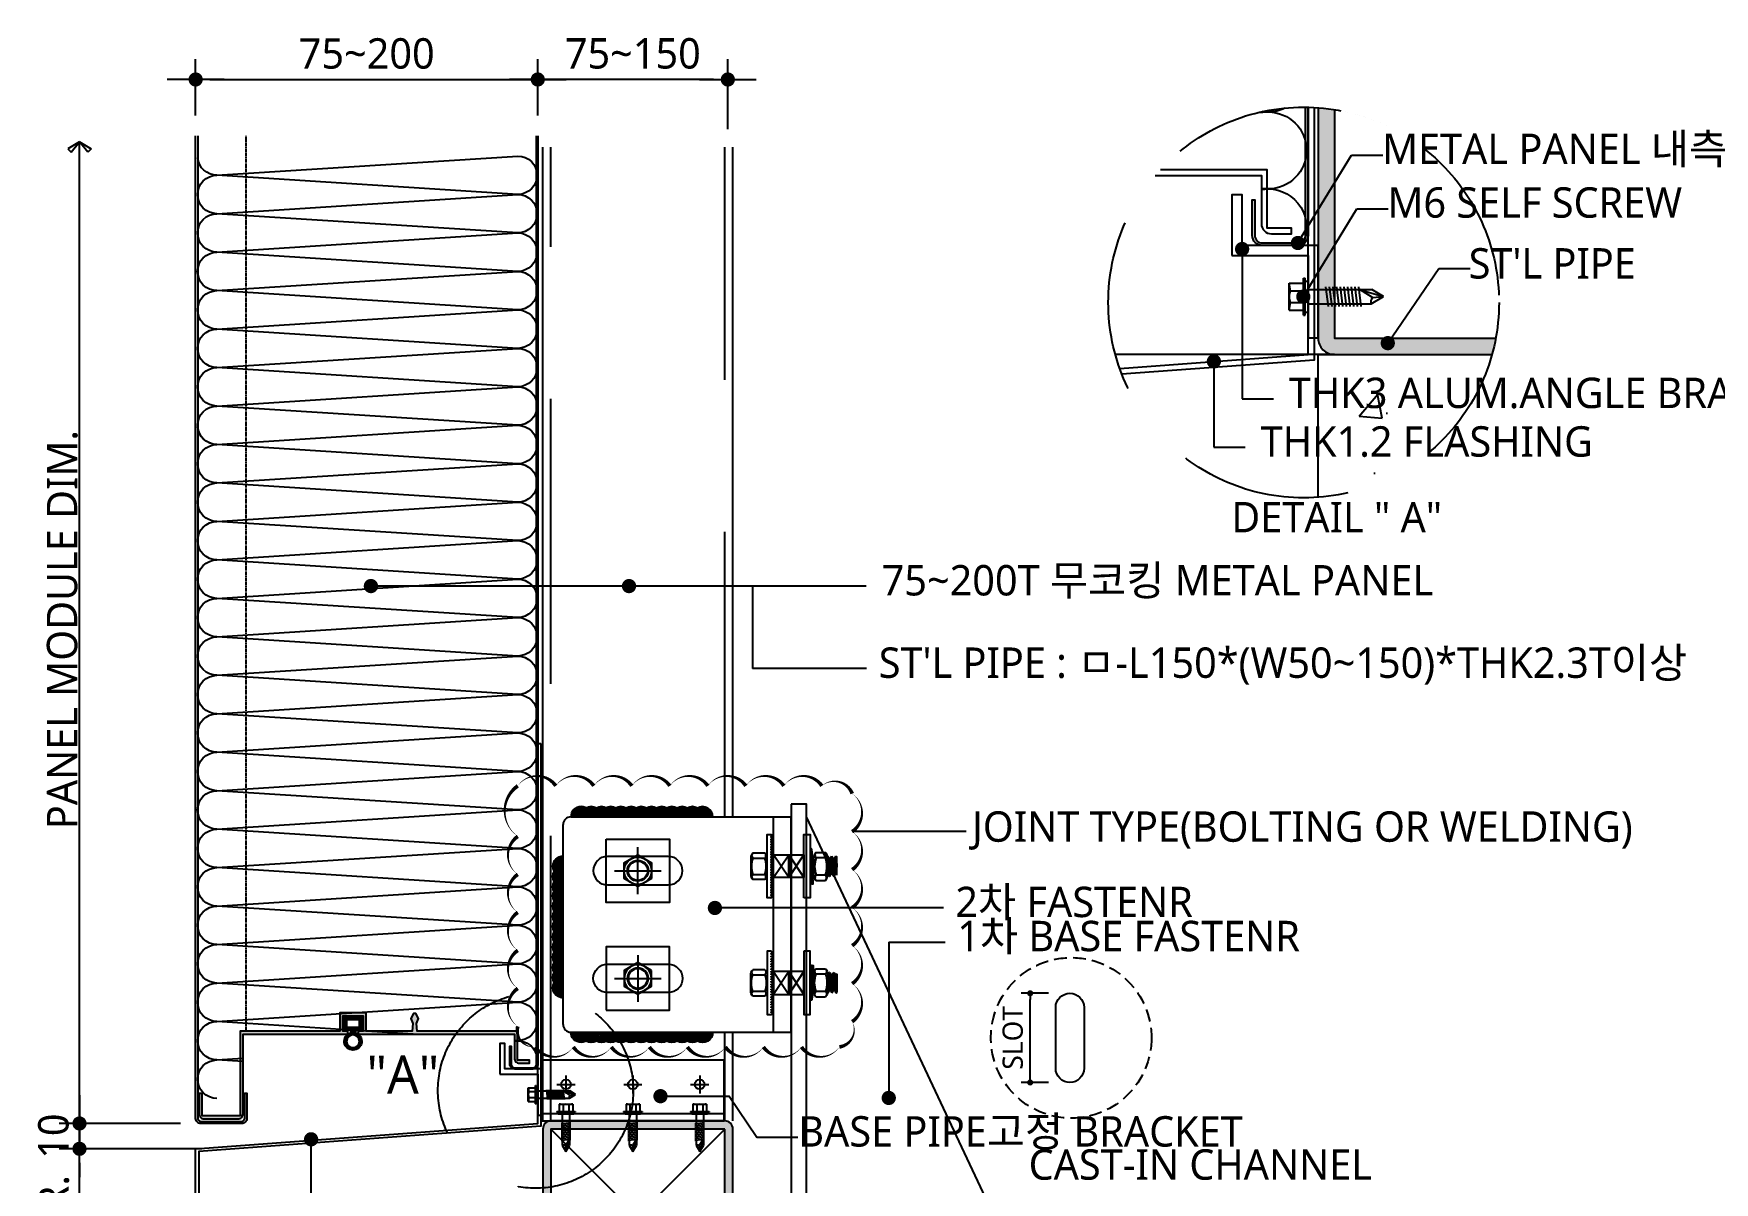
# Model space of a CAD drawing. Header units: millimetres. Extents: x -1365 to 31821, y 84 to 2865.
# Drawn here: x 5357 to 6020, y 367 to 821 of the extents above; entities that cross this region are included whole.
import ezdxf

# ---------------------------------------------------------------- set-up
doc = ezdxf.new("R2010")
doc.units = ezdxf.units.MM
doc.header["$LTSCALE"] = 10
for name, pattern in [('2017.06.22  K-TOP METAL PANEL SHAPE(수정)$0$HID', [0.345, 0.225, -0.12]), ('H1', [0.28125, 0.1875, -0.09375]), ('HID', [0.375, 0.25, -0.125])]:
    doc.linetypes.add(name, pattern=pattern)
doc.layers.get('DEFPOINTS').update_dxf_attribs({"color": 137})
for name, color, linetype in [('1차화스너', 52, 'Continuous'), ('2차화스너', 133, 'Continuous'), ('DIM', 7, 'Continuous'), ('FLASHING', 5, 'Continuous'), ('steel', 3, 'Continuous'), ('SYM-LEAD', 6, 'Continuous'), ('TEXT', 3, 'Continuous'), ('볼트', 1, 'Continuous'), ('브라켓', 40, 'Continuous'), ('스피드블록메탈 100', 2, 'Continuous'), ('스피드블록메탈 135', 2, 'Continuous')]:
    doc.layers.add(name, color=color, linetype=linetype)
doc.styles.add('form$0$맑은고딕', font='malgun.ttf')
doc.styles.add('ROMANC', font='malgun.ttf', dxfattribs={"height": 8})
doc.styles.add('맑은고딕', font='malgun.ttf')
doc.styles.add('스타일1', font='malgun.ttf')
doc.dimstyles.new('GAUN-8', dxfattribs={"dimscale": 8, "dimtxt": 1.5, "dimasz": 0.7, "dimexe": 1, "dimexo": 1, "dimgap": 0.5, "dimtad": 1, "dimdec": 0, "dimzin": 1, "dimdsep": 46, "dimlunit": 6, "dimtxsty": '맑은고딕', "dimblk": 'CJDOT', "dimcen": 0.09, "dimdle": 1, "dimclrd": 256, "dimclre": 256, "dimclrt": 3, "dimadec": 0, "dimazin": 0, "dimtfac": 1, "dimtdec": 0, "dimtix": 1, "dimtmove": 2, "dimatfit": 3, "dimfxl": 1, "dimtolj": 1, "dimtzin": 1, "dimarcsym": 0})
doc.dimstyles.new('KST-SHAPE_0.5', dxfattribs={"dimscale": 12, "dimtxt": 8, "dimasz": 0.2, "dimexe": 0.3, "dimexo": 0.7, "dimgap": 0.23, "dimtad": 1, "dimdec": 0, "dimlunit": 6, "dimtxsty": 'ROMANC', "dimblk": 'DOT', "dimcen": 2.5, "dimclrd": 11, "dimclre": 11, "dimclrt": 2, "dimadec": 0, "dimazin": 0, "dimtfac": 1, "dimtdec": 0, "dimtix": 1, "dimtmove": 2, "dimatfit": 3, "dimldrblk": 'DOT', "dimfxl": 1, "dimarcsym": 0})

# ---------------------------------------------------------------- blocks, each defined once
blk = doc.blocks.new('A$C30AC2A5A')
h = blk.add_hatch(color=252)
h.dxf.hatch_style = 1
edge = h.paths.add_edge_path()
edge.add_line((-133.7, 44.83), (-134.2, 44.83))
edge.add_line((-134.2, 44.83), (-134.2, -206.52))
edge.add_arc((-132.2, -206.52), 2, 180, 270)
edge.add_line((-132.2, -208.52), (-125.2, -208.52))
edge.add_arc((-125.2, -206.52), 2, 270, 360)
edge.add_line((-123.2, -206.52), (-123.2, -199.52))
edge.add_line((-123.2, -199.52), (-123.7, -199.52))
edge.add_line((-123.7, -199.52), (-123.7, -206.52))
edge.add_arc((-125.2, -206.52), 1.5, -90, 0, ccw=False)
edge.add_line((-125.2, -208.02), (-132.2, -208.02))
edge.add_arc((-132.2, -206.52), 1.5, 180, 270, ccw=False)
edge.add_line((-133.7, -206.52), (-133.7, 44.83))
h = blk.add_hatch(color=254)
h.dxf.hatch_style = 1
edge = h.paths.add_edge_path()
edge.add_line((0.8, 44.83), (0, 44.83))
edge.add_line((0, 44.83), (0, -227.71))
edge.add_arc((-1.5, -227.71), 1.5, -90, 0, ccw=False)
edge.add_line((-1.5, -229.21), (-17.1, -229.21))
edge.add_arc((-17.1, -227.71), 1.5, 180, 270, ccw=False)
edge.add_line((-18.6, -227.71), (-18.6, -218.01))
edge.add_line((-18.6, -218.01), (-19.4, -218.01))
edge.add_line((-19.4, -218.01), (-19.4, -228.01))
edge.add_arc((-17.4, -228.01), 2, 180, 270)
edge.add_line((-17.4, -230.01), (-1.2, -230.01))
edge.add_arc((-1.2, -228.01), 2, 270, 360)
edge.add_line((0.8, -228.01), (0.8, 44.83))
h = blk.add_hatch(color=254)
h.dxf.hatch_style = 1
edge = h.paths.add_edge_path()
edge.add_line((-86.35, -190.56), (-87.1, -188.56))
edge.add_line((-87.1, -188.56), (-86.1, -186.56))
edge.add_line((-86.1, -186.56), (-85.1, -186.56))
edge.add_line((-85.1, -186.56), (-84.1, -188.56))
edge.add_line((-84.1, -188.56), (-84.85, -190.56))
edge.add_line((-84.85, -190.56), (-84.59, -193.56))
edge.add_line((-84.59, -193.56), (-66.44, -193.56))
edge.add_line((-66.44, -193.56), (-66.44, -186.41))
edge.add_line((-66.44, -186.41), (-56.14, -186.41))
edge.add_line((-56.14, -186.41), (-56.14, -193.56))
edge.add_line((-56.14, -193.56), (-16.75, -193.56))
edge.add_line((-16.75, -193.56), (-16.75, -227.06))
edge.add_line((-16.75, -227.06), (-1.75, -227.06))
edge.add_line((-1.75, -227.06), (-1.75, -218.21))
edge.add_line((-1.75, -218.21), (-0.6, -218.21))
edge.add_line((-0.6, -218.21), (-0.6, -226.21))
edge.add_arc((-2.6, -226.21), 2, -90, 0, ccw=False)
edge.add_line((-2.6, -228.21), (-15.9, -228.21))
edge.add_arc((-15.9, -226.21), 2, 180, 270, ccw=False)
edge.add_line((-17.9, -226.21), (-17.9, -194.71))
edge.add_line((-17.9, -194.71), (-59.29, -194.71))
edge.add_line((-59.29, -194.71), (-59.29, -193.56))
edge.add_line((-59.29, -193.56), (-57.29, -193.56))
edge.add_line((-57.29, -193.56), (-57.29, -187.56))
edge.add_line((-57.29, -187.56), (-65.29, -187.56))
edge.add_line((-65.29, -187.56), (-65.29, -193.56))
edge.add_line((-65.29, -193.56), (-63.29, -193.56))
edge.add_line((-63.29, -193.56), (-63.29, -194.71))
edge.add_line((-63.29, -194.71), (-125, -194.71))
edge.add_line((-125, -194.71), (-125, -204.21))
edge.add_arc((-127, -204.21), 2, -90, 0, ccw=False)
edge.add_line((-127, -206.21), (-130.91, -206.21))
edge.add_line((-130.91, -206.21), (-130.91, -205.06))
edge.add_line((-130.91, -205.06), (-126.15, -205.06))
edge.add_line((-126.15, -205.06), (-126.15, -193.56))
edge.add_line((-126.15, -193.56), (-86.59, -193.56))
edge.add_line((-86.59, -193.56), (-86.35, -190.56))
at = {"layer": '스피드블록메탈 135'}
h = blk.add_hatch(dxfattribs=at)
h.set_pattern_fill('ANSI31', color=253, scale=0.1)
h.set_pattern_definition([(45, (-1283687.27715, 361817.4267), (-0.22450640303, 0.22450640303), [])])
h.paths.add_polyline_path([(-57.79, -188.06), (-57.79, -193.06), (-60.29, -193.06), (-60.29, -194.21, -0.079792), (-59.29, -194.69), (-59.29, -194.71), (-59.26, -194.71, -3.125577), (-63.33, -194.71), (-63.29, -194.71), (-63.29, -194.69, -0.079792), (-62.29, -194.21), (-62.29, -193.06), (-64.79, -193.06), (-64.79, -188.06)])
h.paths.add_polyline_path([(-61.29, -200.06, 1), (-61.29, -195.06, 1)], flags=16)
h.paths.add_polyline_path([(-58.79, -192.06), (-58.79, -189.06), (-63.79, -189.06), (-63.79, -192.06)], flags=16)
at = {"color": 251, "ltscale": 0.01}
for points in [[(-7.59, 129.04, 1), (-7.59, 144.22), (-126.33, 151.81, 1), (-126.33, 136.63), (-7.59, 144.22)], [(-7.59, 129.04, 1), (-7.59, 144.22), (-126.33, 151.81, 1), (-126.33, 136.63), (-7.59, 144.22)], [(-7.59, 129.04, 1), (-7.59, 144.22), (-126.33, 151.81, 1), (-126.33, 136.63), (-7.59, 144.22)], [(-7.59, 144.22, 0.386991), (-0.03, 151.1, 0.386991)], [(-7.59, 113.86, 1), (-7.59, 129.04), (-126.33, 136.63, 1), (-126.33, 121.45), (-7.59, 129.04)], [(-7.59, 98.67, 1), (-7.59, 113.86), (-126.33, 121.45, 1), (-126.33, 106.27), (-7.59, 113.86)], [(-7.59, 83.49, 1), (-7.59, 98.67), (-126.33, 106.27, 1), (-126.33, 91.08), (-7.59, 98.67)], [(-7.59, 83.49, 1), (-7.59, 98.67), (-126.33, 106.27, 1), (-126.33, 91.08), (-7.59, 98.67)], [(-7.59, 83.49, 1), (-7.59, 98.67), (-126.33, 106.27, 1), (-126.33, 91.08), (-7.59, 98.67)], [(-7.59, 68.31, 1), (-7.59, 83.49), (-126.33, 91.08, 1), (-126.33, 75.9), (-7.59, 83.49)], [(-7.59, 53.13, 1), (-7.59, 68.31), (-126.33, 75.9, 1), (-126.33, 60.72), (-7.59, 68.31)], [(-7.59, 53.13, 1), (-7.59, 68.31), (-126.33, 75.9, 1), (-126.33, 60.72), (-7.59, 68.31)], [(-7.59, 37.95, 1), (-7.59, 53.13), (-126.33, 60.72, 1), (-126.33, 45.54), (-7.59, 53.13)], [(-7.59, 37.95, 1), (-7.59, 53.13), (-126.33, 60.72, 1), (-126.33, 45.54), (-7.59, 53.13)], [(-7.59, 22.77, 1), (-7.59, 37.95), (-126.33, 45.54, 1), (-126.33, 30.36), (-7.59, 37.95)], [(-7.59, 22.77, 1), (-7.59, 37.95), (-126.33, 45.54, 1), (-126.33, 30.36), (-7.59, 37.95)], [(-7.59, 22.77, 1), (-7.59, 37.95), (-126.33, 45.54, 1), (-126.33, 30.36), (-7.59, 37.95)], [(-7.59, 37.95, 0.386991), (-0.03, 44.83, 0.386991)], [(-7.59, 7.59, 1), (-7.59, 22.77), (-126.33, 30.36, 1), (-126.33, 15.18), (-7.59, 22.77)], [(-7.59, -7.59, 1), (-7.59, 7.59), (-126.33, 15.18, 1), (-126.33, 0), (-7.59, 7.59)], [(-7.59, -22.77, 1), (-7.59, -7.59), (-126.33, 0, 1), (-126.33, -15.18), (-7.59, -7.59)], [(-7.59, -22.77, 1), (-7.59, -7.59), (-126.33, 0, 1), (-126.33, -15.18), (-7.59, -7.59)], [(-7.59, -22.77, 1), (-7.59, -7.59), (-126.33, 0, 1), (-126.33, -15.18), (-7.59, -7.59)], [(-7.59, -37.95, 1), (-7.59, -22.77), (-126.33, -15.18, 1), (-126.33, -30.36), (-7.59, -22.77)], [(-7.59, -53.13, 1), (-7.59, -37.95), (-126.33, -30.36, 1), (-126.33, -45.54), (-7.59, -37.95)], [(-7.59, -53.13, 1), (-7.59, -37.95), (-126.33, -30.36, 1), (-126.33, -45.54), (-7.59, -37.95)], [(-7.59, -68.31, 1), (-7.59, -53.13), (-126.33, -45.54, 1), (-126.33, -60.72), (-7.59, -53.13)], [(-7.59, -68.31, 1), (-7.59, -53.13), (-126.33, -45.54, 1), (-126.33, -60.72), (-7.59, -53.13)], [(-7.59, -83.49, 1), (-7.59, -68.31), (-126.33, -60.72, 1), (-126.33, -75.9), (-7.59, -68.31)], [(-7.59, -98.67, 1), (-7.59, -83.49), (-126.33, -75.9, 1), (-126.33, -91.08), (-7.59, -83.49)], [(-7.59, -113.86, 1), (-7.59, -98.67), (-126.33, -91.08, 1), (-126.33, -106.27), (-7.59, -98.67)], [(-7.59, -113.86, 1), (-7.59, -98.67), (-126.33, -91.08, 1), (-126.33, -106.27), (-7.59, -98.67)], [(-7.59, -129.04, 1), (-7.59, -113.86), (-126.33, -106.27, 1), (-126.33, -121.45), (-7.59, -113.86)], [(-7.59, -144.22, 1), (-7.59, -129.04), (-126.33, -121.45, 1), (-126.33, -136.63), (-7.59, -129.04)], [(-7.59, -144.22, 1), (-7.59, -129.04), (-126.33, -121.45, 1), (-126.33, -136.63), (-7.59, -129.04)], [(-7.59, -159.4, 1), (-7.59, -144.22), (-126.33, -136.63, 1), (-126.33, -151.81), (-7.59, -144.22)], [(-7.59, -159.4, 1), (-7.59, -144.22), (-126.33, -136.63, 1), (-126.33, -151.81), (-7.59, -144.22)], [(-7.59, -174.58, 1), (-7.59, -159.4), (-126.33, -151.81, 1), (-126.33, -166.99), (-7.59, -159.4)], [(-7.59, -189.76, 1), (-7.59, -174.58), (-126.33, -166.99, 1), (-126.33, -182.17), (-7.59, -174.58)], [(-7.59, -204.94, 1), (-7.59, -189.76), (-126.33, -182.17, 1), (-126.33, -197.35), (-125, -197.26)], [(-125, -197.43), (-126.33, -197.35, 0.554919), (-133.14, -208.28)], [(-125, -197.43), (-126.33, -197.35, 0.554919), (-133.14, -208.28)], [(-125, -197.43), (-126.33, -197.35, 0.554919), (-133.14, -208.28)], [(-7.59, -220.12, 1), (-7.59, -204.94), (-17.9, -204.28)], [(-7.59, -220.12, 1), (-7.59, -204.94), (-17.9, -204.28)], [(-7.59, -220.12, 1), (-7.59, -204.94), (-17.9, -204.28)]]:
    blk.add_lwpolyline(points, format="xyb", dxfattribs=at)
for points in [[(-85.07, -194.71), (-7.59, -189.76)], [(-17.9, -205.6), (-7.59, -204.94)], [(-17.9, -205.6), (-7.59, -204.94)], [(-17.9, -205.6), (-7.59, -204.94)]]:
    blk.add_lwpolyline(points, dxfattribs=at)
at = {"layer": '스피드블록메탈 100', "color": 4}
for points in [[(-134.2, 159.83), (-134.2, -206.52, 0.414214), (-132.2, -208.52), (-125.2, -208.52, 0.414214), (-123.2, -206.52), (-123.2, -199.52), (-123.7, -199.52), (-123.7, -206.52, -0.414214), (-125.2, -208.02), (-132.2, -208.02, -0.414214), (-133.7, -206.52), (-133.7, 159.83)], [(0, 159.83), (0, -227.71, -0.414214), (-1.5, -229.21), (-17.1, -229.21, -0.414214), (-18.6, -227.71), (-18.6, -218.01), (-19.4, -218.01), (-19.4, -228.01, 0.414214), (-17.4, -230.01), (-1.2, -230.01, 0.414214), (0.8, -228.01), (0.8, 159.83)]]:
    blk.add_lwpolyline(points, format="xyb", dxfattribs=at)
at = {"layer": '스피드블록메탈 135', "color": 252, "linetype": 'H1', "ltscale": 0.2}
blk.add_line((-19.2, -193.21), (-19.2, 159.83), dxfattribs=at)
at = {"layer": '스피드블록메탈 135', "color": 5}
for p, q in [((-62.29, -193.06), (-62.29, -194.21)), ((-60.29, -193.06), (-60.29, -194.21))]:
    blk.add_line(p, q, dxfattribs=at)
at = {"layer": '스피드블록메탈 135', "color": 1}
blk.add_line((-1.7, -240.01), (13.07, -240.01), dxfattribs=at)
at = {"layer": '스피드블록메탈 135', "color": 181}
blk.add_lwpolyline([(-86.35, -190.56), (-87.1, -188.56), (-86.1, -186.56), (-85.1, -186.56), (-84.1, -188.56), (-84.85, -190.56), (-84.59, -193.56), (-66.44, -193.56), (-66.44, -186.41), (-56.14, -186.41), (-56.14, -193.56), (-16.75, -193.56), (-16.75, -227.06), (-1.75, -227.06), (-1.75, -218.21), (-0.6, -218.21), (-0.6, -226.21, -0.414214), (-2.6, -228.21), (-15.9, -228.21, -0.414214), (-17.9, -226.21), (-17.9, -194.71), (-59.29, -194.71), (-59.29, -193.56), (-57.29, -193.56), (-57.29, -187.56), (-65.29, -187.56), (-65.29, -193.56), (-63.29, -193.56), (-63.29, -194.71), (-125, -194.71), (-125, -204.21, -0.414214), (-127, -206.21), (-130.91, -206.21), (-130.91, -205.06), (-126.15, -205.06), (-126.15, -193.56), (-86.59, -193.56)], format="xyb", close=True, dxfattribs=at)
at = {"layer": '스피드블록메탈 135', "color": 5}
blk.add_lwpolyline([(-62.29, -193.06), (-64.79, -193.06), (-64.79, -188.06), (-57.79, -188.06), (-57.79, -193.06), (-60.29, -193.06)], dxfattribs=at)
blk.add_lwpolyline([(-63.79, -189.06), (-58.79, -189.06), (-58.79, -192.06), (-63.79, -192.06)], close=True, dxfattribs=at)
blk.add_circle((-61.29, -197.56), 2.5, dxfattribs=at)
blk.add_arc((-61.29, -197.56), 3.5, 106.60155, 73.39845, dxfattribs=at)
blk = doc.blocks.new('A$C05377F49')
h = blk.add_hatch(color=22)
h.dxf.hatch_style = 1
h.paths.add_polyline_path([(34.3, 34.3), (-34.3, 34.3), (-34.3, -34.3), (34.3, -34.3)], flags=16)
edge = h.paths.add_edge_path()
edge.add_line((34.3, 37.5), (-34.3, 37.5))
edge.add_arc((-34.3, 34.3), 3.2, 90, 180)
edge.add_line((-37.5, 34.3), (-37.5, -34.3))
edge.add_arc((-34.3, -34.3), 3.2, 180, 270)
edge.add_line((-34.3, -37.5), (34.3, -37.5))
edge.add_arc((34.3, -34.3), 3.2, 270, 360)
edge.add_line((37.5, -34.3), (37.5, 34.3))
edge.add_arc((34.3, 34.3), 3.2, 360, 450)
at = {"color": 1}
for p, q in [((34.3, 34.3), (-34.3, -34.3)), ((-34.3, 34.3), (34.3, -34.3))]:
    blk.add_line(p, q, dxfattribs=at)
at = {"color": 22}
blk.add_lwpolyline([(34.3, 37.5), (-34.3, 37.5, 0.414214), (-37.5, 34.3), (-37.5, -34.3, 0.414214), (-34.3, -37.5), (34.3, -37.5, 0.414214), (37.5, -34.3), (37.5, 34.3, 0.414214)], format="xyb", close=True, dxfattribs=at)
blk.add_lwpolyline([(34.3, 34.3), (-34.3, 34.3), (-34.3, -34.3), (34.3, -34.3)], close=True, dxfattribs=at)
blk = doc.blocks.new('w5ru')
at = {"layer": '볼트'}
for p, q in [((46847.21, -99720.23), (46847.21, -99726.23)), ((46847.21, -99720.23), (46858.41, -99720.23)), ((46850.41, -99720.74), (46850.41, -99726.23)), ((46855.21, -99720.74), (46855.21, -99726.23)), ((46858.41, -99720.23), (46858.41, -99726.23)), ((46845.21, -99726.23), (46860.41, -99726.23)), ((46845.21, -99726.23), (46845.21, -99726.83)), ((46845.21, -99726.83), (46860.41, -99726.83)), ((46846.41, -99726.83), (46846.41, -99728.03)), ((46859.21, -99726.83), (46859.21, -99728.03)), ((46860.41, -99726.23), (46860.41, -99726.83)), ((46846.41, -99728.03), (46859.21, -99728.03)), ((46849.81, -99754.02), (46852.81, -99759.02)), ((46852.4, -99754.5), (46855.69, -99749.36)), ((46852.4, -99754.5), (46852.81, -99759.02)), ((46855.81, -99749.01), (46852.81, -99759.02)), ((46852.81, -99759.02), (46855.81, -99754.25))]:
    blk.add_line(p, q, dxfattribs=at)
at = {"layer": '볼트', "linetype": 'Continuous'}
for p, q in [((46849.81, -99728.03), (46849.81, -99754.02)), ((46855.81, -99728.03), (46855.81, -99754.25))]:
    blk.add_line(p, q, dxfattribs=at)
at = {"layer": '볼트', "color": 253}
for p, q in [((46848.81, -99736.38), (46856.81, -99735.38)), ((46848.81, -99737.88), (46856.81, -99736.88)), ((46848.81, -99739.38), (46856.81, -99738.38)), ((46848.81, -99740.88), (46856.81, -99739.88)), ((46848.81, -99742.38), (46856.81, -99741.38)), ((46848.81, -99743.88), (46856.81, -99742.88)), ((46848.81, -99745.38), (46856.81, -99744.38)), ((46848.81, -99746.88), (46856.81, -99745.88)), ((46848.81, -99748.38), (46856.81, -99747.38)), ((46848.81, -99749.88), (46856.81, -99748.88))]:
    blk.add_line(p, q, dxfattribs=at)
at = {"layer": '볼트'}
for centre, radius, start, end in [((46847.25, -99730.16), 9.93, 71.48962, 90.26975), ((46852.81, -99726.09), 5.86, 65.83628, 114.16372), ((46858.36, -99730.16), 9.93, 89.73025, 108.51038), ((46850.8, -99755.89), 2.12, 40.95086, 118.09193)]:
    blk.add_arc(centre, radius, start, end, dxfattribs=at)
blk = doc.blocks.new('_DOT')
at = {"color": 0, "linetype": 'ByBlock'}
blk.add_line((-0.5, 0), (-1, 0), dxfattribs=at)
at = {"color": 0, "linetype": 'ByBlock', "const_width": 0.5}
blk.add_lwpolyline([(-0.25, 0, 1), (0.25, 0, 1)], format="xyb", close=True, dxfattribs=at)
blk = doc.blocks.new('*D177')
at = {"color": 11, "lineweight": -2, "transparency": 16777216}
for p, q in [((5756.99, 441.96), (5746.13, 441.96)), ((5749.73, 409.16), (5749.73, 439.56)), ((5756.99, 406.76), (5746.13, 406.76))]:
    blk.add_line(p, q, dxfattribs=at)
at = {"layer": 'DEFPOINTS', "color": 0, "transparency": 16777216}
for p in [(5749.73, 441.96), (5765.39, 441.96), (5765.39, 406.76)]:
    blk.add_point(p, dxfattribs=at)
at = {"color": 11, "lineweight": -2, "transparency": 16777216, "xscale": 2.4, "yscale": 2.4, "zscale": 2.4}
for p, rotation in [((5749.73, 441.96), 90), ((5749.73, 406.76), 270)]:
    blk.add_blockref('_DOT', p, dxfattribs=dict(at, rotation=rotation))
at = {"color": 2, "transparency": 16777216, "insert": (5742.88, 424.36), "char_height": 8, "attachment_point": 5, "rotation": 90, "style": 'ROMANC'}
blk.add_mtext('SLOT ', dxfattribs=at)
blk = doc.blocks.new('A$C32FA0164')
at = {"layer": '1차화스너', "color": 253}
for p, q in [((-6, -9, 0), (0, 0)), ((-6, 0), (0, -9)), ((4.78, 0.92, 0), (8.53, 0.92, 0)), ((3.88, -8.01, 0), (3.88, -1.17, 0)), ((8.48, -1.17, 0), (4.83, -1.17, 0)), ((9.39, -8.01, 0), (9.39, -1.17, 0)), ((9.43, -0.6, 0), (10.17, -8.58, 0)), ((9.48, -0.6, 0), (10.22, -8.58, 0)), ((9.48, -0.6, 0), (10.22, -1.75, 0)), ((10.22, -1.75, 0), (10.81, -7.43, 0)), ((10.42, -1.75, 0), (10.22, -1.75, 0)), ((10.42, -1.75, 0), (11.03, -0.6, 0)), ((10.42, -1.75, 0), (10.99, -7.43, 0)), ((11.08, -0.6, 0), (11.03, -0.6, 0)), ((11.03, -0.6, 0), (11.77, -8.58, 0)), ((11.08, -0.6, 0), (11.82, -8.58, 0)), ((11.08, -0.6, 0), (11.82, -1.75, 0)), ((12.02, -1.75, 0), (11.82, -1.75, 0)), ((11.82, -1.75, 0), (12.41, -7.43, 0)), ((12.02, -1.75, 0), (12.63, -0.6, 0)), ((12.02, -1.75, 0), (12.59, -7.43, 0)), ((12.63, -0.6, 0), (12.76, -0.6, 0)), ((12.63, -0.6, 0), (13.03, -4.91, 0)), ((12.68, -0.6, 0), (13.03, -4.37, 0)), ((12.76, -0.6, 0), (13.03, -0.76, 0)), ((13, -4.59, 0), (13.03, -4.91, 0)), ((13.03, -8.08, 0), (13.03, -0.76, 0)), ((4.79, -10.11, 0), (8.48, -10.11, 0)), ((8.48, -8.01, 0), (4.83, -8.01, 0)), ((10.17, -8.58, 0), (9.39, -7.43, 0)), ((10.22, -8.58, 0), (10.17, -8.58, 0)), ((10.22, -8.58, 0), (10.81, -7.43, 0)), ((10.99, -7.43, 0), (10.81, -7.43, 0)), ((11.77, -8.58, 0), (10.99, -7.43, 0)), ((11.82, -8.58, 0), (11.77, -8.58, 0)), ((11.82, -8.58, 0), (12.41, -7.43, 0)), ((12.41, -7.43, 0), (12.59, -7.43, 0)), ((13.03, -8.08, 0), (12.59, -7.43, 0))]:
    blk.add_line(p, q, dxfattribs=at)
at = {"layer": '1차화스너', "color": 253, "elevation": 0}
for points in [[(0, -17), (0, 8), (2.5, 8), (2.5, -17)], [(0, -9), (-6, -9), (-6, 0), (0, 0)], [(3.1, 2.3), (2.49, 2.24), (3.1, -11.48), (3.71, -11.42)], [(3.11, 2.3), (2.5, 2.24), (3.11, -4.59), (3.72, -4.53)], [(3.11, -4.59), (2.5, -4.64), (3.1, -11.48), (3.71, -11.42)]]:
    blk.add_lwpolyline(points, close=True, dxfattribs=at)
at = {"layer": '1차화스너', "color": 253}
for centre, radius, start, end in [((7.08, -1.26, 0), 3.2, 137.07043, 178.43079), ((5.81, -0.1, 0), 1.45, 135.3774, 227.56043), ((7.5, -0.1, 0), 1.45, 312.43957, 44.6226), ((6.19, -1.26, 0), 3.2, 1.56921, 42.92957), ((14.51, -4.59, 0), 10.27, 160.53895, 199.46105), ((-1.2, -4.59, 0), 10.27, 340.53895, 19.46105), ((7.08, -7.92, 0), 3.2, 181.56921, 222.92957), ((5.81, -9.08, 0), 1.45, 132.43957, 225.00992), ((7.5, -9.08, 0), 1.45, 314.99008, 47.56043), ((6.19, -7.92, 0), 3.2, 317.07043, 358.43079)]:
    blk.add_arc(centre, radius, start, end, dxfattribs=at)
at = {"layer": '2차화스너', "color": 253}
for p, q in [((-20.11, 0.7, 0), (-20.15, 0.7, 0)), ((-15.35, 0.7, 0), (-20.11, 0.7, 0)), ((-12, -9, 0), (-6, 0, 0)), ((-6, -9), (-12, 0, 0)), ((-20.97, -1.28, 0), (-20.97, -7.72, 0)), ((-20.11, -1.28, 0), (-15.4, -1.28, 0)), ((-14.5, -7.72, 0), (-14.5, -1.28, 0)), ((-15.35, -9.69, 0), (-20.16, -9.69, 0)), ((-20.11, -7.72, 0), (-15.4, -7.72, 0))]:
    blk.add_line(p, q, dxfattribs=at)
at = {"layer": '2차화스너', "color": 253, "elevation": 0}
blk.add_lwpolyline([(-12, -14.44), (-12, -14.44), (-13, -14.94), (-12, -15.44), (-13, -15.94), (-12, -16.44), (-13, -16.94), (-12.88, -17), (-14.5, -17), (-14.5, 8), (-12.88, 8), (-12, 7.56), (-13, 7.06), (-12, 6.56), (-13, 6.06), (-12, 5.56), (-13, 5.06), (-12, 4.56), (-13, 4.06), (-12, 3.56), (-13, 3.06), (-12, 2.56), (-13, 2.06), (-12, 1.56), (-13, 1.06), (-12, 0.56), (-13, 0.06), (-12, -0.44), (-13, -0.94), (-12, -1.44), (-13, -1.94), (-12, -2.44), (-13, -2.94), (-12, -3.44), (-13, -3.94), (-12, -4.44), (-13, -4.94), (-12, -5.44), (-13, -5.94), (-12, -6.44), (-13, -6.94), (-12, -7.44), (-13, -7.94), (-12, -8.44), (-13, -8.94), (-12, -9.44), (-13, -9.94), (-12, -10.44), (-13, -10.94), (-12, -11.44), (-13, -11.94), (-12, -12.44), (-13, -12.94), (-12, -13.44), (-13, -13.94), (-12, -14.44), (-12, -14.44)], dxfattribs=at)
blk.add_lwpolyline([(-6, -9), (-6, -9), (-12, -9), (-12, 0), (-6, 0), (-6, 0)], close=True, dxfattribs=at)
at = {"layer": '2차화스너', "color": 253}
for centre, radius, start, end in [((-17.95, -1.36, 0), 3.01, 137.07043, 178.43079), ((-19.19, -0.27, 0), 1.37, 134.99008, 227.56043), ((-16.32, -0.27, 0), 1.37, 312.43957, 45.00992), ((-17.51, -1.36, 0), 3.01, 1.56921, 42.92957), ((-11, -4.5, 0), 9.67, 160.53895, 199.46105), ((-24.51, -4.5, 0), 9.67, 340.53895, 19.46105), ((-17.95, -7.64, 0), 3.01, 181.56921, 222.92957), ((-19.19, -8.73, 0), 1.37, 132.43957, 224.6226), ((-16.32, -8.73, 0), 1.37, 315.3774, 47.56043), ((-17.51, -7.64, 0), 3.01, 317.07043, 358.43079)]:
    blk.add_arc(centre, radius, start, end, dxfattribs=at)
blk = doc.blocks.new('CJDOT')
blk.add_line((-2, 0), (2, 0))
at = {"const_width": 0.5}
blk.add_lwpolyline([(-0.25, 0, 1), (0.25, 0, 1)], format="xyb", close=True, dxfattribs=at)
blk = doc.blocks.new('*D178')
at = {"layer": 'DEFPOINTS', "color": 0, "transparency": 16777216}
for p in [(5422.44, 390.58), (5374.62, 380.58), (5420.44, 380.58)]:
    blk.add_point(p, dxfattribs=at)
at = {"layer": 'DIM', "lineweight": -2, "transparency": 16777216}
for p, q in [((5374.62, 396.18), (5374.62, 401.78)), ((5414.44, 390.58), (5366.62, 390.58)), ((5374.62, 390.58), (5374.62, 380.58)), ((5412.44, 380.58), (5366.62, 380.58)), ((5374.62, 374.98), (5374.62, 369.38))]:
    blk.add_line(p, q, dxfattribs=at)
at = {"layer": 'DIM', "lineweight": -2, "transparency": 16777216, "xscale": 5.6, "yscale": 5.6, "zscale": 5.6}
for p, rotation in [((5374.62, 390.58), 270), ((5374.62, 380.58), 90)]:
    blk.add_blockref('CJDOT', p, dxfattribs=dict(at, rotation=rotation))
at = {"layer": 'DIM', "color": 3, "transparency": 16777216, "insert": (5364.38, 385.58), "char_height": 12, "attachment_point": 5, "rotation": 90, "style": '맑은고딕'}
blk.add_mtext('\\A1;10', dxfattribs=at)
blk = doc.blocks.new('*D179')
at = {"layer": 'DEFPOINTS', "color": 0, "transparency": 16777216}
for p in [(5374.62, 380.58), (5420.44, 380.58), (5420.44, 326.58)]:
    blk.add_point(p, dxfattribs=at)
at = {"layer": 'DIM', "lineweight": -2, "transparency": 16777216}
for p, q in [((5412.44, 380.58), (5366.62, 380.58)), ((5374.62, 332.18), (5374.62, 374.98)), ((5412.44, 326.58), (5366.62, 326.58))]:
    blk.add_line(p, q, dxfattribs=at)
at = {"layer": 'DIM', "lineweight": -2, "transparency": 16777216, "xscale": 5.6, "yscale": 5.6, "zscale": 5.6}
for p, rotation in [((5374.62, 380.58), 90), ((5374.62, 326.58), 270)]:
    blk.add_blockref('CJDOT', p, dxfattribs=dict(at, rotation=rotation))
at = {"layer": 'DIM', "color": 3, "transparency": 16777216, "insert": (5364.52, 353.58), "char_height": 12, "attachment_point": 5, "rotation": 90, "style": '맑은고딕'}
blk.add_mtext('\\A1;VAR.', dxfattribs=at)
blk = doc.blocks.new('A$C4E25569A')
h = blk.add_hatch(color=32)
h.dxf.hatch_style = 1
h.paths.add_polyline_path([(-0.42, 29.67, 0.57735), (-3.91, 23.63, -0.267949), (-0.42, 25.64)])
h = blk.add_hatch(color=32)
h.dxf.hatch_style = 1
h.paths.add_polyline_path([(-0.42, 25.64, 0.57735), (-3.91, 19.6, -0.267949), (-0.42, 21.62)])
h = blk.add_hatch(color=32)
h.dxf.hatch_style = 1
h.paths.add_polyline_path([(-0.42, 21.62, 0.57735), (-3.91, 15.58, -0.267949), (-0.42, 17.59)])
h = blk.add_hatch(color=32)
h.dxf.hatch_style = 1
h.paths.add_polyline_path([(-0.42, 17.59, 0.57735), (-3.91, 11.55, -0.267949), (-0.42, 13.56)])
h = blk.add_hatch(color=32)
h.dxf.hatch_style = 1
h.paths.add_polyline_path([(-0.42, 13.56, 0.57735), (-3.91, 7.52, -0.267949), (-0.42, 9.54)])
h = blk.add_hatch(color=32)
h.dxf.hatch_style = 1
h.paths.add_polyline_path([(-0.42, 9.54, 0.57735), (-3.91, 3.5, -0.267949), (-0.42, 5.51)])
h = blk.add_hatch(color=32)
h.dxf.hatch_style = 1
h.paths.add_polyline_path([(-0.42, 5.51, 0.57735), (-3.91, -0.53, -0.267949), (-0.42, 1.48)])
h = blk.add_hatch(color=32)
h.dxf.hatch_style = 1
h.paths.add_polyline_path([(-0.42, 1.48, 0.57735), (-3.91, -4.56, -0.267949), (-0.42, -2.54)])
h = blk.add_hatch(color=32)
h.dxf.hatch_style = 1
h.paths.add_polyline_path([(-0.42, -2.54, 0.57735), (-3.91, -8.58, -0.267949), (-0.42, -6.57)])
h = blk.add_hatch(color=32)
h.dxf.hatch_style = 1
h.paths.add_polyline_path([(-0.42, -6.57, 0.57735), (-3.91, -12.61, -0.267949), (-0.42, -10.6)])
h = blk.add_hatch(color=32)
h.dxf.hatch_style = 1
h.paths.add_polyline_path([(-0.42, -10.55, 0.57735), (-3.91, -16.59, -0.267949), (-0.42, -14.58)])
h = blk.add_hatch(color=32)
h.dxf.hatch_style = 1
h.paths.add_polyline_path([(-0.42, -14.62, 0.57735), (-3.91, -20.66, -0.267949), (-0.42, -18.65)])
h = blk.add_hatch(color=32)
h.dxf.hatch_style = 1
h.paths.add_polyline_path([(-0.42, -18.28, 1), (-0.42, -26.33)])
at = {"color": 250}
for centre, end in [((-0.42, 25.64), 210), ((-0.42, 21.62), 210), ((-0.42, 17.59), 210), ((-0.42, 13.56), 210), ((-0.42, 9.54), 210), ((-0.42, 5.51), 210), ((-0.42, 1.48), 210), ((-0.42, -2.54), 210), ((-0.42, -6.57), 210), ((-0.42, -10.6), 210), ((-0.42, -14.25), 210), ((-0.42, -18.28), 210), ((-0.42, -22.3), 270)]:
    blk.add_arc(centre, 4.03, 90, end, dxfattribs=at)
blk = doc.blocks.new('A$C6059606B')
at = {"layer": '2차화스너', "color": 1}
for p, q in [((-12.5, 3.27), (-12.5, 21.73)), ((-21.73, 12.5), (-3.27, 12.5))]:
    blk.add_line(p, q, dxfattribs=at)
at = {"layer": '2차화스너', "color": 253}
for points in [[(-25, 25), (0, 25), (0, 0), (-25, 0)], [(-7.09, 9.38), (-12.5, 6.25), (-17.91, 9.38), (-17.91, 15.62), (-12.5, 18.75), (-7.09, 15.62)]]:
    blk.add_lwpolyline(points, close=True, dxfattribs=at)
for radius in [5.41, 4.14, 3.82]:
    blk.add_circle((-12.5, 12.5), radius, dxfattribs=at)
blk = doc.blocks.new('POT')
at = {"layer": 'TEXT', "color": 1, "const_width": 0.75}
blk.add_lwpolyline([(-0.375, 0, 1), (0.375, 0, 1)], format="xyb", close=True, dxfattribs=at)
blk = doc.blocks.new('serhuj')
at = {"layer": '볼트', "color": 1}
for p, q in [((48944.4, -99337.8, 0), (48959.4, -99337.8, 0)), ((48951.9, -99330.3, 0), (48951.9, -99345.3, 0)), ((48999.4, -99337.8, 0), (49014.4, -99337.8, 0)), ((49006.9, -99330.3, 0), (49006.9, -99345.3, 0)), ((49054.4, -99337.8, 0), (49069.4, -99337.8, 0)), ((49061.9, -99330.3, 0), (49061.9, -99345.3, 0))]:
    blk.add_line(p, q, dxfattribs=at)
at = {"layer": '볼트', "color": 9}
for centre in [(48951.9, -99337.8, 0), (49006.9, -99337.8, 0), (49061.9, -99337.8, 0)]:
    blk.add_circle(centre, 4, dxfattribs=at)
at = {"layer": '브라켓', "color": 150}
blk.add_line((48931.9, -99361.8, 0), (49081.9, -99361.8, 0), dxfattribs=at)
at = {"layer": '브라켓', "color": 150, "elevation": 0}
blk.add_lwpolyline([(48931.9, -99317.8), (48931.9, -99367.8), (49081.9, -99367.8), (49081.9, -99317.8)], close=True, dxfattribs=at)
at = {"layer": '볼트'}
for p in [(2099.1, 366.2, 0), (2154.1, 366.2, 0), (2209.1, 366.2, 0)]:
    blk.add_blockref('w5ru', p, dxfattribs=at)
blk = doc.blocks.new('*D92')
at = {"layer": 'DEFPOINTS', "color": 0, "transparency": 16777216}
for p in [(5555.44, 802.6), (5420.44, 780.42), (5555.44, 780.42)]:
    blk.add_point(p, dxfattribs=at)
at = {"layer": 'DIM', "lineweight": -2, "transparency": 16777216}
for p, q in [((5420.44, 788.42), (5420.44, 810.6)), ((5555.44, 788.42), (5555.44, 810.6)), ((5426.04, 802.6), (5549.84, 802.6))]:
    blk.add_line(p, q, dxfattribs=at)
at = {"layer": 'DIM', "lineweight": -2, "transparency": 16777216, "xscale": 5.6, "yscale": 5.6, "zscale": 5.6, "rotation": 180}
blk.add_blockref('CJDOT', (5420.44, 802.6), dxfattribs=at)
at = {"layer": 'DIM', "lineweight": -2, "transparency": 16777216, "xscale": 5.6, "yscale": 5.6, "zscale": 5.6}
blk.add_blockref('CJDOT', (5555.44, 802.6), dxfattribs=at)
at = {"layer": 'DIM', "color": 3, "transparency": 16777216, "insert": (5487.94, 812.8), "char_height": 12, "attachment_point": 5, "style": '맑은고딕'}
blk.add_mtext('\\A1;75~200', dxfattribs=at)
blk = doc.blocks.new('*D93')
at = {"layer": 'DEFPOINTS', "color": 0, "transparency": 16777216}
for p in [(5555.44, 802.6), (5555.44, 780.42), (5630.44, 775.05)]:
    blk.add_point(p, dxfattribs=at)
at = {"layer": 'DIM', "lineweight": -2, "transparency": 16777216}
for p, q in [((5555.44, 788.42), (5555.44, 810.6)), ((5630.44, 783.05), (5630.44, 810.6)), ((5624.84, 802.6), (5561.04, 802.6))]:
    blk.add_line(p, q, dxfattribs=at)
at = {"layer": 'DIM', "lineweight": -2, "transparency": 16777216, "xscale": 5.6, "yscale": 5.6, "zscale": 5.6, "rotation": 180}
blk.add_blockref('CJDOT', (5555.44, 802.6), dxfattribs=at)
at = {"layer": 'DIM', "lineweight": -2, "transparency": 16777216, "xscale": 5.6, "yscale": 5.6, "zscale": 5.6}
blk.add_blockref('CJDOT', (5630.44, 802.6), dxfattribs=at)
at = {"layer": 'DIM', "color": 3, "transparency": 16777216, "insert": (5592.94, 812.83), "char_height": 12, "attachment_point": 5, "style": '맑은고딕'}
blk.add_mtext('\\A1;75~150', dxfattribs=at)

msp = doc.modelspace()

# ---------------------------------------------------------------- hatches: boundary and pattern name
h = msp.add_hatch(color=252)
h.dxf.hatch_style = 1
edge = h.paths.add_edge_path()
edge.add_arc((5857.64, 714.58), 77.08, 88.71539, 89.45884)
edge.add_line((5858.36, 791.65), (5858.36, 741.07))
edge.add_arc((5855.36, 741.07), 3, -90, 0, ccw=False)
edge.add_line((5855.36, 738.07), (5841.36, 738.07))
edge.add_arc((5841.36, 741.07), 3, 180, 270, ccw=False)
edge.add_line((5838.36, 741.07), (5838.36, 755.07))
edge.add_line((5838.36, 755.07), (5837.36, 755.07))
edge.add_line((5837.36, 755.07), (5837.36, 741.07))
edge.add_arc((5841.36, 741.07), 4, 180, 270)
edge.add_line((5841.36, 737.07), (5855.36, 737.07))
edge.add_arc((5855.36, 741.07), 4, 270, 360)
edge.add_line((5859.36, 741.07), (5859.36, 791.64))
h = msp.add_hatch(color=22)
h.dxf.hatch_style = 1
h.paths.add_polyline_path([(5863.36, 700.48, 0.414214), (5869.76, 694.08), (5931.94, 694.08, 0.067381), (5934.71, 714.58, 0.392592), (5863.36, 791.44)])
h.paths.add_polyline_path([(5869.76, 700.48), (5933.42, 700.48, 0.046003), (5934.71, 714.58, 0.368657), (5869.76, 790.69)], flags=16)
h = msp.add_hatch()
h.set_pattern_fill('AR-CONC', color=9, scale=0.6)
h.set_pattern_definition([(50, (-27693.93, -5641.4), (109.3108, -9.56345), [11.43, -125.73]), (355, (-27693.93, -5641.4), (-21.14605, 114.6341), [9.144, -100.58435]), (100.45144, (-27684.82, -5642.19), (88.16475, 105.07065), [9.714, -106.85415]), (46.1842, (-27693.93, -5610.92), (162.6474, -25.2254), [17.145, -188.595]), (96.63556, (-27680.37, -5613.02), (142.4425, 148.4557), [14.571, -160.2814]), (351.18415, (-27693.93, -5610.92), (142.4425, 148.4557), [13.716, -150.8758]), (21, (-27678.69, -5618.54), (90.96863, -61.35912), [11.43, -125.73]), (326, (-27678.69, -5618.54), (37.0812, 110.51278), [9.144, -100.584]), (71.45144, (-27671.11, -5623.65), (128.04985, 49.15366), [9.714, -106.85396]), (37.5, (-27693.93, -5641.398), (1.85316, 50.733023), [0, -99.3648, 0, -102.108, 0, -100.965]), (7.5, (-27693.93, -5641.4), (40.0918, 60.108345), [0, -58.2168, 0, -97.0788, 0, -38.481]), (327.5, (-27727.914, -5641.398), (81.354357, -3.437246), [0, -38.1, 0, -118.872, 0, -157.734]), (317.5, (-27743.154, -5641.4), (88.87751, 15.2559), [0, -49.53, 0, -78.9432, 0, -112.014])])
edge = h.paths.add_edge_path()
edge.add_arc((5857.64, 714.58), 77.08, 274.2618, 344.58075)
edge.add_line((5931.94, 694.08), (5863.36, 694.08))
edge.add_line((5863.36, 694.08), (5863.36, 637.71))

# ---------------------------------------------------------------- linework, layer by layer
at = {"color": 22}
for p, q in [((5557.44, 391.58), (5557.44, 775.91)), ((5632.44, 511.58), (5632.44, 775.91)), ((5632.44, 391.58), (5632.44, 426.58))]:
    msp.add_line(p, q, dxfattribs=at)
at = {"color": 251, "linetype": '2017.06.22  K-TOP METAL PANEL SHAPE(수정)$0$HID', "ltscale": 50}
for p, q in [((5560.64, 391.58), (5560.64, 775.91)), ((5629.24, 511.58), (5629.24, 775.91)), ((5629.24, 391.58), (5629.24, 426.58))]:
    msp.add_line(p, q, dxfattribs=at)
at = {"color": 1}
msp.add_line((5869.76, 694.08), (5783.33, 694.08), dxfattribs=at)
at = {"color": 253}
for p, q in [((5568.44, 511.58), (5655.44, 511.58)), ((5648.44, 426.58), (5648.44, 511.58)), ((5655.44, 426.58), (5655.44, 511.58)), ((5565.44, 429.58), (5565.44, 508.58)), ((5568.44, 426.58), (5655.44, 426.58))]:
    msp.add_line(p, q, dxfattribs=at)
at = {"color": 251, "ltscale": 0.01}
for points in [[(5839.57, 789.51), (5843.61, 789.77, -1), (5843.61, 759.41), (5840.96, 759.58)], [(5850.27, 791.3, -0.113868), (5843.61, 789.77), (5841.34, 789.91)], [(5840.96, 759.24), (5843.61, 759.41, -0.554919), (5857.25, 737.54)], [(5840.96, 759.24), (5843.61, 759.41, -0.554919), (5857.25, 737.54)], [(5840.96, 759.24), (5843.61, 759.41, -0.554919), (5857.25, 737.54)]]:
    msp.add_lwpolyline(points, format="xyb", dxfattribs=at)
at = {"color": 22}
msp.add_lwpolyline([(5863.36, 791.44), (5863.36, 700.48, 0.414214), (5869.76, 694.08), (5931.94, 694.08)], format="xyb", dxfattribs=at)
msp.add_lwpolyline([(5869.76, 790.69), (5869.76, 700.48), (5933.42, 700.48)], dxfattribs=at)
at = {"color": 251}
msp.add_lwpolyline([(5863.36, 637.71), (5863.36, 694.08), (5931.94, 694.08)], dxfattribs=at)
at = {"color": 253}
for points in [[(5582.94, 484.73), (5606.94, 484.73, 1), (5606.94, 495.93), (5582.94, 495.93, 1)], [(5582.94, 453.43), (5606.94, 453.43, -1), (5606.94, 442.23), (5582.94, 442.23, -1)]]:
    msp.add_lwpolyline(points, format="xyb", close=True, dxfattribs=at)
at = {"color": 1}
msp.add_lwpolyline([(5759.79, 412.36), (5759.79, 436.36, -1), (5770.99, 436.36), (5770.99, 412.36, -1)], format="xyb", close=True, dxfattribs=at)
at = {"color": 6, "linetype": '2017.06.22  K-TOP METAL PANEL SHAPE(수정)$0$HID', "ltscale": 30}
for centre, radius in [((5857.64, 714.58), 77.08), ((5554.57, 403.56), 38.54)]:
    msp.add_circle(centre, radius, dxfattribs=at)
at = {"color": 2, "linetype": 'HID', "ltscale": 2}
msp.add_circle((5765.92, 424.36), 31.67, dxfattribs=at)
at = {"color": 253}
for centre, start, end in [((5568.44, 508.58), 90, 180), ((5568.44, 429.58), 180, 270)]:
    msp.add_arc(centre, 3, start, end, dxfattribs=at)
at = {"layer": '1차화스너', "color": 9}
msp.add_line((5750.44, 322.58), (5661.44, 511.58), dxfattribs=at)
at = {"layer": '1차화스너'}
msp.add_lwpolyline([(5655.44, 516.58), (5655.44, 316.58), (5755.44, 316.58), (5755.44, 322.58), (5665.44, 322.58, -0.414214), (5661.44, 326.58), (5661.44, 516.58)], format="xyb", close=True, dxfattribs=at)
at = {"layer": 'DIM'}
for p, q in [((5374.62, 778.02), (5370.02, 775.2)), ((5371.35, 773.92), (5374.62, 778.02)), ((5374.62, 392.98), (5374.62, 778.02)), ((5374.62, 778.02), (5379.22, 775.2)), ((5377.88, 773.92), (5374.62, 778.02)), ((5370.02, 775.2), (5371.35, 773.92)), ((5379.22, 775.2), (5377.88, 773.92)), ((5414.04, 390.58), (5371.02, 390.58))]:
    msp.add_line(p, q, dxfattribs=at)
at = {"layer": 'FLASHING', "color": 4}
for points in [[(5785.07, 688.58), (5859.36, 694.08), (5859.36, 791.64)], [(5861.76, 791.54), (5861.76, 691.86), (5785.95, 686.24)], [(5556.64, 540.58), (5556.64, 389.47), (5421.64, 379.47), (5421.64, 327.78), (5450.44, 327.78), (5450.44, 326.58), (5420.44, 326.58), (5420.44, 380.58), (5555.44, 390.58), (5555.44, 540.58), (5556.64, 540.58)]]:
    msp.add_lwpolyline(points, dxfattribs=at)
at = {"layer": 'steel', "color": 30}
for points in [[(5829.36, 733.07), (5859.36, 733.07), (5859.36, 700.69), (5863.36, 700.69), (5863.36, 737.07), (5833.36, 737.07), (5833.36, 757.07), (5829.36, 757.07)], [(5540.44, 410.08), (5555.44, 410.08), (5555.44, 393.88), (5557.44, 393.88), (5557.44, 412.08), (5542.44, 412.08), (5542.44, 422.08), (5540.44, 422.08)]]:
    msp.add_lwpolyline(points, close=True, dxfattribs=at)
at = {"layer": 'SYM-LEAD'}
for p, q in [((5855.36, 738.07), (5876.5, 772.72)), ((5876.5, 772.72), (5888.85, 772.72)), ((5857.5, 716.88), (5878.65, 751.53)), ((5878.65, 751.53), (5890.99, 751.53)), ((5833.36, 735.67), (5833.36, 676.62)), ((5890.83, 698.55), (5911.02, 727.94)), ((5911.02, 727.94), (5923.36, 727.94)), ((5822.22, 691.33), (5822.22, 657.46)), ((5833.36, 676.62), (5845.71, 676.62)), ((5822.22, 657.46), (5834.56, 657.46)), ((5685.01, 602.67), (5489.6, 602.67)), ((5640.21, 602.67), (5640.21, 570.12)), ((5685.15, 570.12), (5640.21, 570.12)), ((5724.43, 505.75), (5679.49, 505.75)), ((5724.43, 505.75), (5679.49, 505.75)), ((5715.55, 475.64), (5625.34, 475.64)), ((5693.93, 462.19), (5693.93, 400.66)), ((5693.93, 462.19), (5716.13, 462.19)), ((5466, 231.16), (5466, 385.73))]:
    msp.add_line(p, q, dxfattribs=at)
msp.add_lwpolyline([(5547.56, 523.82, 0, 1.5, -0.520567), (5562.56, 523.82, 0, 1.5, -0.520567), (5577.56, 523.82, 0, 1.5, -0.520567), (5592.56, 523.82, 0, 1.5, -0.520567), (5607.56, 523.82, 0, 1.5, -0.520567), (5622.56, 523.82, 0, 1.5, -0.520567), (5637.56, 523.82, 0, 1.5, -0.520567), (5652.56, 523.82, 0, 1.5, -0.520567), (5667.56, 523.82, 0, 1.5, -0.520567), (5679.49, 520.75, 0, 1.5, -0.520567), (5679.49, 505.75, 0, 1.5, -0.520567), (5679.49, 490.75, 0, 1.5, -0.520567), (5679.49, 475.75, 0, 1.5, -0.520567), (5679.49, 460.75, 0, 1.5, -0.520567), (5679.49, 445.75, 0, 1.5, -0.520567), (5679.49, 430.75, 0, 1.5, -0.520567), (5674.46, 420.78, 0, 1.5, -0.520567), (5659.46, 420.78, 0, 1.5, -0.520567), (5644.46, 420.78, 0, 1.5, -0.520567), (5629.46, 420.78, 0, 1.5, -0.520567), (5614.46, 420.78, 0, 1.5, -0.520567), (5599.46, 420.78, 0, 1.5, -0.520567), (5584.46, 420.78, 0, 1.5, -0.520567), (5569.46, 420.78, 0, 1.5, -0.520567), (5554.46, 420.78, 0, 1.5, -0.520567), (5547.56, 428.88, 0, 1.5, -0.520567), (5547.56, 443.88, 0, 1.5, -0.520567), (5547.56, 458.88, 0, 1.5, -0.520567), (5547.56, 473.88, 0, 1.5, -0.520567), (5547.56, 488.88, 0, 1.5, -0.520567), (5547.56, 503.88, 0, 1.5, -0.520567)], format="xyseb", close=True, dxfattribs=at)
at = {"layer": 'TEXT'}
msp.add_lwpolyline([(5603.86, 401.34), (5630.99, 401.34), (5641.9, 385.11), (5658.08, 385.11)], dxfattribs=at)
at = {"layer": '스피드블록메탈 100', "color": 4}
msp.add_lwpolyline([(5859.36, 791.64), (5859.36, 741.07, -0.414214), (5855.36, 737.07), (5841.36, 737.07, -0.414214), (5837.36, 741.07), (5837.36, 755.07), (5838.36, 755.07), (5838.36, 741.07, 0.414214), (5841.36, 738.07), (5855.36, 738.07, 0.414214), (5858.36, 741.07), (5858.36, 791.65)], format="xyb", dxfattribs=at)
at = {"layer": '스피드블록메탈 135', "color": 181}
msp.add_lwpolyline([(5799.06, 764.68), (5840.96, 764.68), (5840.96, 745.68, 0.414214), (5844.96, 741.68), (5852.78, 741.68), (5852.78, 743.98), (5843.26, 743.98), (5843.26, 766.98), (5801.11, 766.98)], format="xyb", dxfattribs=at)

# ---------------------------------------------------------------- block references
at = {"xscale": -1}
msp.add_blockref('A$C30AC2A5A', (5421.24, 620.59), dxfattribs=at)
at = {"color": 1, "yscale": 3.75, "zscale": 3.75, "rotation": 270}
for p, xscale in [((5833.36, 735.67), 3.75), ((5855.36, 738.07), -3.75), ((5857.5, 716.88), -3.75), ((5890.83, 698.55), -3.75), ((5822.22, 691.33), 3.75), ((5591.44, 602.67), 3.75), ((5625.34, 475.64), -3.75), ((5603.86, 401.34), -3.75), ((5693.93, 400.66), -3.75), ((5466, 384.33), 3.75)]:
    msp.add_blockref('POT', p, dxfattribs=dict(at, xscale=xscale))
at = {"rotation": 270}
msp.add_blockref('A$C4E25569A', (5594.82, 511.16), dxfattribs=at)
for name, p in [('A$C32FA0164', (5660.44, 496.62, 0)), ('A$C32FA0164', (5660.44, 496.62, 0)), ('A$C6059606B', (5607.44, 477.83)), ('A$C05377F49', (5594.94, 354.08))]:
    msp.add_blockref(name, p)
at = {"xscale": -1}
for name, p, rotation in [('A$C4E25569A', (5565.86, 469.76), 180), ('A$C6059606B', (5607.44, 460.33), 180), ('A$C32FA0164', (5660.44, 441.54, 0), 180), ('A$C32FA0164', (5660.44, 441.54, 0), 180), ('A$C4E25569A', (5594.82, 427), 270)]:
    msp.add_blockref(name, p, dxfattribs=dict(at, rotation=rotation))
at = {"layer": 'DIM', "xscale": 2.4, "yscale": 2.4, "zscale": 2.4, "rotation": 270}
msp.add_blockref('_DOT', (5374.62, 390.58), dxfattribs=at)
at = {"layer": 'TEXT', "xscale": 3.75, "yscale": 3.75, "zscale": 3.75, "rotation": 270}
msp.add_blockref('POT', (5489.6, 602.67), dxfattribs=at)
at = {"layer": '볼트', "rotation": 90}
for p, xscale, yscale, zscale in [((-89879.54, -44261.81), 0.96, 0.96, 0.96), ((-42314.01, -22087.37), 0.48, 0.48, 0.48)]:
    msp.add_blockref('w5ru', p, dxfattribs=dict(at, xscale=xscale, yscale=yscale, zscale=zscale))
at = {"layer": '브라켓', "xscale": 0.48, "yscale": 0.48, "zscale": 0.48}
msp.add_blockref('serhuj', (-17930.36, 48088.12, 0), dxfattribs=at)

# ---------------------------------------------------------------- texts
at = {"layer": 'TEXT', "color": 3, "style": '스타일1'}
for s, p in [('METAL PANEL 내측하단', (5888.59, 769.24)), ('M6 SELF SCREW', (5890.73, 748.05)), ("ST'L PIPE", (5922.77, 724.03)), ('THK3 ALUM.ANGLE BRACKET', (5851.82, 672.92)), ('THK1.2 FLASHING', (5840.68, 653.75)), ('DETAIL " A"', (5829.1, 623.86)), ('75~200T 무코킹 METAL PANEL', (5691.12, 598.96)), ("ST'L PIPE : ㅁ-L150*(W50~150)*THK2.3T이상", (5689.99, 566.44)), ('JOINT TYPE(BOLTING OR WELDING)', (5726.76, 501.75)), ('2차 FASTENR', (5720.21, 472.01)), ('1차 BASE FASTENR', (5720.97, 458.56)), ('BASE PIPE고정 BRACKET', (5658.24, 381.46)), ('CAST-IN CHANNEL', (5749.11, 368.38))]:
    msp.add_text(s, height=12, dxfattribs=at).set_placement(p)
at = {"layer": 'TEXT', "color": 6, "linetype": 'Continuous', "style": 'form$0$맑은고딕'}
msp.add_text('"A"', height=15.12, dxfattribs=at).set_placement((5487.9, 402.28))
at = {"layer": 'TEXT', "color": 3, "insert": (5367.86, 585.5), "char_height": 12, "attachment_point": 5, "rotation": 90, "style": '스타일1'}
msp.add_mtext('PANEL MODULE DIM.', dxfattribs=at)

# ---------------------------------------------------------------- dimensions: what is measured, and where the dimension line sits
dim = msp.add_linear_dim(base=(5749.73, 441.96), p1=(5765.39, 406.76), p2=(5765.39, 441.96), angle=90, text='SLOT ', dimstyle='KST-SHAPE_0.5', override={"dimtxt": 5})
dim.commit()
dim.dimension.update_dxf_attribs({"geometry": '*D177', "text_midpoint": (5742.88, 424.36)})
at = {"layer": 'DIM'}
for p1, text, picture, middle in [((5420.44, 780.42), '75~200', '*D92', (5487.94, 812.8)), ((5630.44, 775.05), '<>~150', '*D93', (5592.94, 812.83))]:
    dim = msp.add_linear_dim(base=(5555.44, 802.6), p1=p1, p2=(5555.44, 780.42), text=text, dimstyle='GAUN-8', dxfattribs=at)
    dim.commit()
    dim.dimension.update_dxf_attribs({"geometry": picture, "text_midpoint": middle})
dim = msp.add_linear_dim(base=(5374.62, 380.58), p1=(5422.44, 390.58), p2=(5420.44, 380.58), angle=90, dimstyle='GAUN-8', dxfattribs=at)
dim.commit()
dim.dimension.update_dxf_attribs({"geometry": '*D178', "text_midpoint": (5364.38, 385.58)})
dim = msp.add_linear_dim(base=(5374.62, 380.58), p1=(5420.44, 326.58), p2=(5420.44, 380.58), angle=90, text='VAR.', dimstyle='GAUN-8', dxfattribs=at)
dim.commit()
dim.dimension.update_dxf_attribs({"geometry": '*D179', "text_midpoint": (5364.52, 353.58)})

doc.saveas('drawing.dxf')
